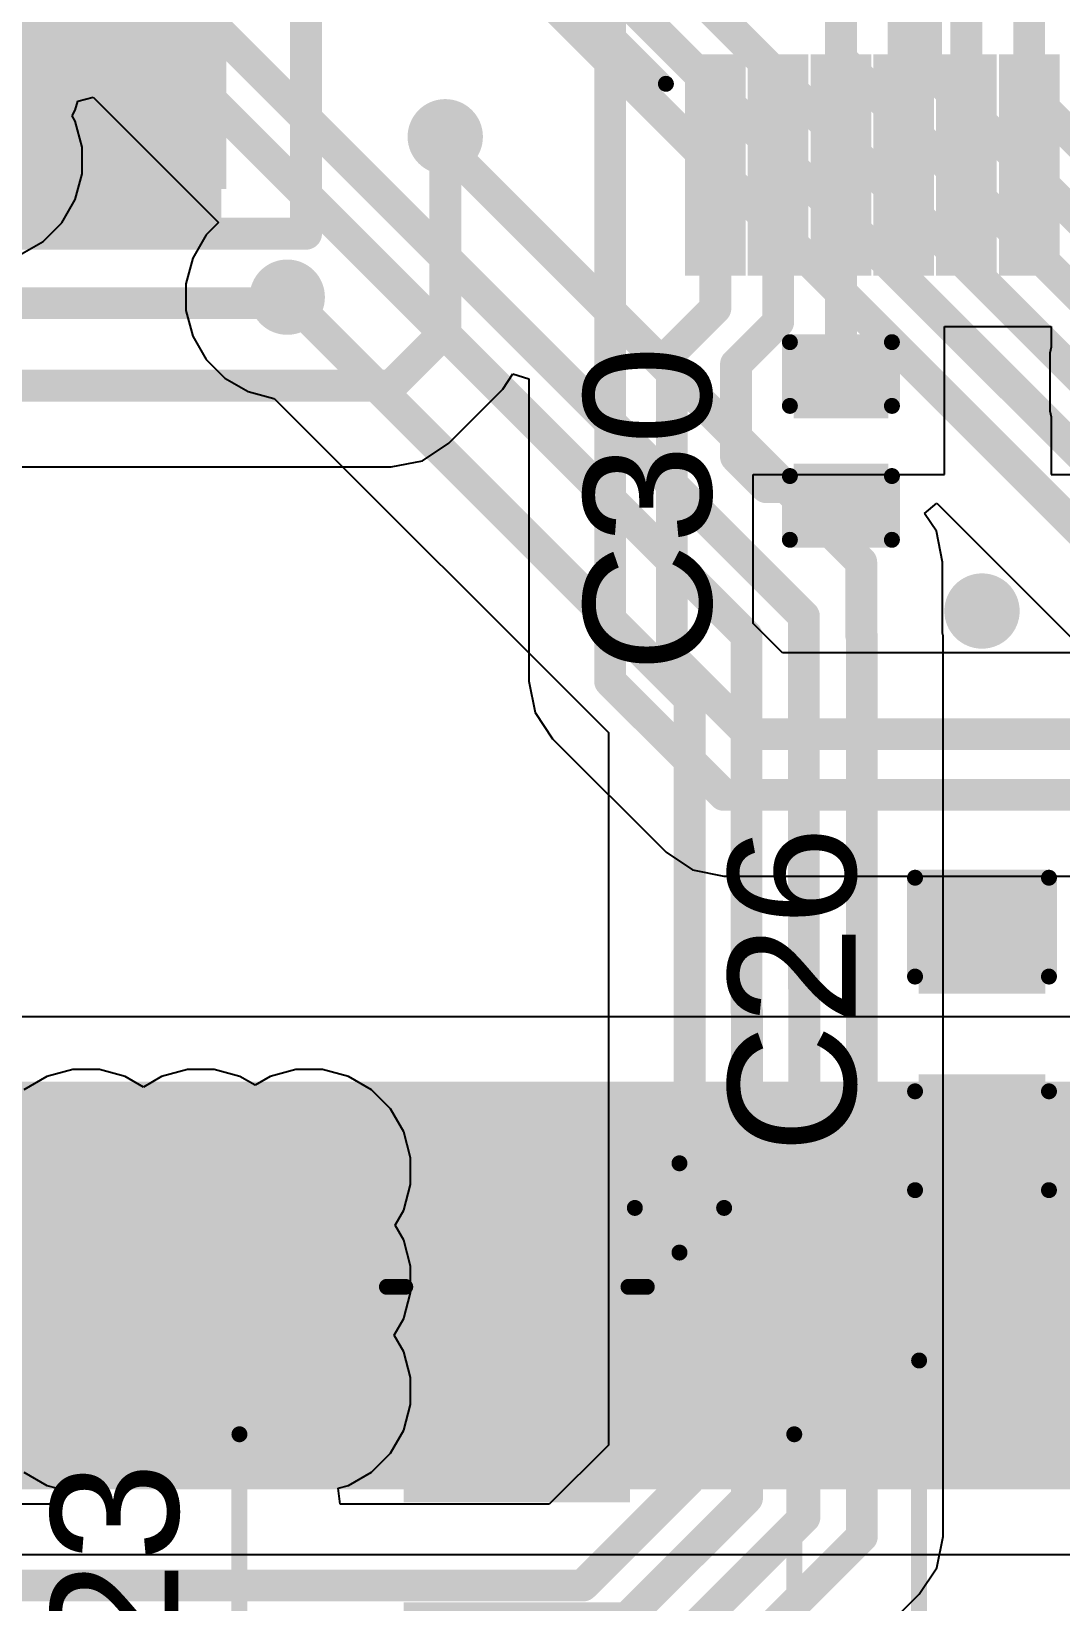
# Model space of a CAD drawing. Header units: millimetres. Extents: x 0 to 214, y 0 to 214.
# Drawn here: x 3.5639 to 3.8866, y 1.8249 to 2.3175 of the extents above; entities that cross this region are included whole.
import ezdxf

# ---------------------------------------------------------------- set-up
doc = ezdxf.new("R2010")
doc.units = ezdxf.units.MM
doc.header["$MEASUREMENT"] = 0
for name, color, linetype in [('BottomLayer', 5, 'Continuous'), ('TopLayer', 1, 'Continuous'), ('TopOverlay', 2, 'Continuous'), ('TopPaste', 8, 'Continuous'), ('TopSolder', 216, 'Continuous'), ('ViaHoleLayer', 16, 'Continuous')]:
    doc.layers.add(name, color=color, linetype=linetype)
doc.styles.add('Arial', font='', dxfattribs={"height": 0.2})
doc.styles.get('Arial').set_extended_font_data('Arial')

# ---------------------------------------------------------------- blocks, each defined once
blk = doc.blocks.new('I___0805_7')
at = {"layer": 'TopLayer'}
for points in [[(-0.06299205, 0.02598425), (-0.01574795, 0.02598425), (-0.01574795, -0.02598425), (-0.06299205, -0.02598425)], [(0.01574815, 0.02598425), (0.06299225, 0.02598425), (0.06299225, -0.02598425), (0.01574815, -0.02598425)]]:
    blk.add_hatch(color=1, dxfattribs=at).paths.add_polyline_path(points)
at = {"layer": 'TopPaste'}
for points in [[(-0.06299205, 0.02598425), (-0.01574795, 0.02598425), (-0.01574795, -0.02598425), (-0.06299205, -0.02598425)], [(0.01574815, 0.02598425), (0.06299225, 0.02598425), (0.06299225, -0.02598425), (0.01574815, -0.02598425)]]:
    blk.add_hatch(color=8, dxfattribs=at).paths.add_polyline_path(points)
at = {"layer": 'TopSolder'}
for points in [[(-0.06699205, 0.02998425), (-0.01174795, 0.02998425), (-0.01174795, -0.02998425), (-0.06699205, -0.02998425)], [(0.01174815, 0.02998425), (0.06699225, 0.02998425), (0.06699225, -0.02998425), (0.01174815, -0.02998425)]]:
    blk.add_hatch(color=216, dxfattribs=at).paths.add_polyline_path(points)
at = {"layer": 'TopOverlay', "const_width": 0.005}
for points in [[(-0.01, 0.027), (0.01, 0.027)], [(-0.01, -0.027), (0.01, -0.027)]]:
    blk.add_lwpolyline(points, dxfattribs=at)
at = {"layer": 'TopOverlay', "const_width": 0.0025}
for points in [[(-0.01125, 0.027, 1), (-0.00875, 0.027, 1)], [(0.00875, 0.027, 1), (0.01125, 0.027, 1)], [(-0.01125, -0.027, 1), (-0.00875, -0.027, 1)], [(0.00875, -0.027, 1), (0.01125, -0.027, 1)]]:
    blk.add_lwpolyline(points, format="xyb", close=True, dxfattribs=at)
blk = doc.blocks.new('C___0402_18')
at = {"layer": 'TopLayer'}
for points in [[(-0.0275, -0.0125), (-0.0275, 0.0125), (-0.009500000000000003, 0.0125), (-0.009499999999999996, -0.0125)], [(0.009500000000000003, -0.0125), (0.009499999999999996, 0.0125), (0.0275, 0.0125), (0.0275, -0.0125)]]:
    blk.add_hatch(color=1, dxfattribs=at).paths.add_polyline_path(points)
at = {"layer": 'TopPaste'}
for points in [[(-0.0275, -0.0125), (-0.0275, 0.0125), (-0.009500000000000003, 0.0125), (-0.009499999999999996, -0.0125)], [(0.009500000000000003, -0.0125), (0.009499999999999996, 0.0125), (0.0275, 0.0125), (0.0275, -0.0125)]]:
    blk.add_hatch(color=8, dxfattribs=at).paths.add_polyline_path(points)
at = {"layer": 'TopSolder'}
for points in [[(-0.0298622, -0.0148622), (-0.0298622, 0.0148622), (-0.007137800000000003, 0.0148622), (-0.007137799999999997, -0.0148622)], [(0.007137800000000003, -0.0148622), (0.007137799999999997, 0.0148622), (0.0298622, 0.0148622), (0.0298622, -0.0148622)]]:
    blk.add_hatch(color=216, dxfattribs=at).paths.add_polyline_path(points)
at = {"layer": 'TopOverlay', "const_width": 0.005}
for points in [[(-0.031, -0.016), (-0.031, 0.016)], [(-0.011, 0.016), (-0.031, 0.016)], [(0.031, 0.016), (0.011, 0.016)], [(0.031, -0.016), (0.031, 0.016)], [(-0.011, -0.016), (-0.031, -0.016)], [(0.031, -0.016), (0.011, -0.016)]]:
    blk.add_lwpolyline(points, dxfattribs=at)
at = {"layer": 'TopOverlay', "const_width": 0.0025}
for points in [[(-0.03225, 0.016, 1), (-0.02975, 0.016, 1)], [(-0.03225, 0.016, 1), (-0.02975, 0.016, 1)], [(-0.01225, 0.016, 1), (-0.00975, 0.016, 1)], [(0.00975, 0.016, 1), (0.01225, 0.016, 1)], [(0.02975, 0.016, 1), (0.03225, 0.016, 1)], [(0.02975, 0.016, 1), (0.03225, 0.016, 1)], [(-0.03225, -0.016, 1), (-0.02975, -0.016, 1)], [(-0.03225, -0.016, 1), (-0.02975, -0.016, 1)], [(-0.01225, -0.016, 1), (-0.00975, -0.016, 1)], [(0.00975, -0.016, 1), (0.01225, -0.016, 1)], [(0.02975, -0.016, 1), (0.03225, -0.016, 1)], [(0.02975, -0.016, 1), (0.03225, -0.016, 1)]]:
    blk.add_lwpolyline(points, format="xyb", close=True, dxfattribs=at)
blk = doc.blocks.new('LQFP_144_20_20__126')
at = {"layer": 'TopLayer'}
for points in [[(-0.35, -0.45118105), (-0.35, -0.38976375), (-0.3389764, -0.38976375), (-0.3389764, -0.45118105)], [(-0.3303149, -0.45118105), (-0.3303149, -0.38976375), (-0.3192913, -0.38976375), (-0.3192913, -0.45118105)], [(-0.3106299, -0.45118105), (-0.3106299, -0.38976375), (-0.2996063, -0.38976375), (-0.2996063, -0.45118105)], [(-0.2909449, -0.45118105), (-0.2909449, -0.38976375), (-0.2799213, -0.38976375), (-0.2799213, -0.45118105)], [(-0.2712598, -0.45118105), (-0.2712598, -0.38976375), (-0.2602362, -0.38976375), (-0.2602362, -0.45118105)], [(-0.2515748, -0.45118105), (-0.2515748, -0.38976375), (-0.2405512, -0.38976375), (-0.2405512, -0.45118105)]]:
    blk.add_hatch(color=1, dxfattribs=at).paths.add_polyline_path(points)
at = {"layer": 'TopPaste'}
for points in [[(-0.35, -0.45118105), (-0.35, -0.38976375), (-0.3389764, -0.38976375), (-0.3389764, -0.45118105)], [(-0.3303149, -0.45118105), (-0.3303149, -0.38976375), (-0.3192913, -0.38976375), (-0.3192913, -0.45118105)], [(-0.3106299, -0.45118105), (-0.3106299, -0.38976375), (-0.2996063, -0.38976375), (-0.2996063, -0.45118105)], [(-0.2909449, -0.45118105), (-0.2909449, -0.38976375), (-0.2799213, -0.38976375), (-0.2799213, -0.45118105)], [(-0.2712598, -0.45118105), (-0.2712598, -0.38976375), (-0.2602362, -0.38976375), (-0.2602362, -0.45118105)], [(-0.2515748, -0.45118105), (-0.2515748, -0.38976375), (-0.2405512, -0.38976375), (-0.2405512, -0.45118105)]]:
    blk.add_hatch(color=8, dxfattribs=at).paths.add_polyline_path(points)
at = {"layer": 'TopSolder'}
for points in [[(-0.354, -0.45518105), (-0.354, -0.38576375), (-0.3349764, -0.38576375), (-0.3349764, -0.45518105)], [(-0.3343149, -0.45518105), (-0.3343149, -0.38576375), (-0.3152913, -0.38576375), (-0.3152913, -0.45518105)], [(-0.3146299, -0.45518105), (-0.3146299, -0.38576375), (-0.2956063, -0.38576375), (-0.2956063, -0.45518105)], [(-0.2949449, -0.45518105), (-0.2949449, -0.38576375), (-0.2759213, -0.38576375), (-0.2759213, -0.45518105)], [(-0.2752598, -0.45518105), (-0.2752598, -0.38576375), (-0.2562362, -0.38576375), (-0.2562362, -0.45518105)], [(-0.2555748, -0.45518105), (-0.2555748, -0.38576375), (-0.2365512, -0.38576375), (-0.2365512, -0.45518105)]]:
    blk.add_hatch(color=216, dxfattribs=at).paths.add_polyline_path(points)
at = {"layer": 'TopOverlay', "const_width": 0.005}
blk.add_lwpolyline([(-0.395, -0.36), (-0.36, -0.395)], dxfattribs=at)
at = {"layer": 'TopOverlay', "const_width": 0.0025}
blk.add_lwpolyline([(-0.36125, -0.395, 1), (-0.35875, -0.395, 1)], format="xyb", close=True, dxfattribs=at)
blk = doc.blocks.new('SOT_223_334')
at = {"layer": 'TopLayer'}
for points in [[(-0.0639764, 0.15649605), (0.0639764, 0.15649605), (0.0639764, 0.07185035), (-0.0639764, 0.07185035)], [(-0.109252, -0.07185035), (-0.0718504, -0.07185035), (-0.0718504, -0.15649605), (-0.109252, -0.15649605)], [(-0.0187008, -0.07185035), (0.0187008, -0.07185035), (0.0187008, -0.15649605), (-0.0187008, -0.15649605)], [(0.0718504, -0.07185035), (0.109252, -0.07185035), (0.109252, -0.15649605), (0.0718504, -0.15649605)]]:
    blk.add_hatch(color=1, dxfattribs=at).paths.add_polyline_path(points)
at = {"layer": 'TopPaste'}
for points in [[(-0.0639764, 0.15649605), (0.0639764, 0.15649605), (0.0639764, 0.07185035), (-0.0639764, 0.07185035)], [(-0.109252, -0.07185035), (-0.0718504, -0.07185035), (-0.0718504, -0.15649605), (-0.109252, -0.15649605)], [(-0.0187008, -0.07185035), (0.0187008, -0.07185035), (0.0187008, -0.15649605), (-0.0187008, -0.15649605)], [(0.0718504, -0.07185035), (0.109252, -0.07185035), (0.109252, -0.15649605), (0.0718504, -0.15649605)]]:
    blk.add_hatch(color=8, dxfattribs=at).paths.add_polyline_path(points)
at = {"layer": 'TopSolder'}
for points in [[(-0.0679764, 0.16049605), (0.0679764, 0.16049605), (0.0679764, 0.06785035), (-0.0679764, 0.06785035)], [(-0.113252, -0.06785035), (-0.0678504, -0.06785035), (-0.0678504, -0.16049605), (-0.113252, -0.16049605)], [(-0.0227008, -0.06785035), (0.0227008, -0.06785035), (0.0227008, -0.16049605), (-0.0227008, -0.16049605)], [(0.0678504, -0.06785035), (0.113252, -0.06785035), (0.113252, -0.16049605), (0.0678504, -0.16049605)]]:
    blk.add_hatch(color=216, dxfattribs=at).paths.add_polyline_path(points)
at = {"layer": 'TopOverlay', "const_width": 0.005}
for points in [[(-0.129, 0.069), (-0.073, 0.069)], [(-0.129, -0.075), (-0.129, 0.069)], [(0.073, 0.069), (0.13, 0.069)], [(0.13, -0.075), (0.13, 0.069)], [(-0.129, -0.075), (-0.119, -0.075)], [(-0.066, -0.075), (-0.029, -0.075)], [(0.024, -0.076), (0.062, -0.076)], [(0.115, -0.075), (0.13, -0.075)]]:
    blk.add_lwpolyline(points, dxfattribs=at)
at = {"layer": 'TopOverlay'}
for points, const_width in [([(-0.13025, 0.069, 1), (-0.12775, 0.069, 1)], 0.0025), ([(-0.13025, 0.069, 1), (-0.12775, 0.069, 1)], 0.0025), ([(-0.07425, 0.069, 1), (-0.07175, 0.069, 1)], 0.0025), ([(0.07175, 0.069, 1), (0.07425, 0.069, 1)], 0.0025), ([(0.12875, 0.069, 1), (0.13125, 0.069, 1)], 0.0025), ([(0.12875, 0.069, 1), (0.13125, 0.069, 1)], 0.0025), ([(-0.13025, -0.075, 1), (-0.12775, -0.075, 1)], 0.0025), ([(-0.13025, -0.075, 1), (-0.12775, -0.075, 1)], 0.0025), ([(-0.12025, -0.075, 1), (-0.11775, -0.075, 1)], 0.0025), ([(-0.06725, -0.075, 1), (-0.06475, -0.075, 1)], 0.0025), ([(-0.03025, -0.075, 1), (-0.02775, -0.075, 1)], 0.0025), ([(0.02275, -0.076, 1), (0.02525, -0.076, 1)], 0.0025), ([(0.06075, -0.076, 1), (0.06325, -0.076, 1)], 0.0025), ([(0.11375, -0.075, 1), (0.11625, -0.075, 1)], 0.0025), ([(0.12875, -0.075, 1), (0.13125, -0.075, 1)], 0.0025), ([(0.12875, -0.075, 1), (0.13125, -0.075, 1)], 0.0025), ([(-0.1221005, -0.111, 1), (-0.1418995, -0.111, 1)], 0.015748), ([(-0.1458365, -0.111, 1), (-0.1379625, -0.111, 1)], 0.007874), ([(-0.1260375, -0.111, 1), (-0.1181635, -0.111, 1)], 0.007874)]:
    blk.add_lwpolyline(points, format="xyb", close=True, dxfattribs=dict(at, const_width=const_width))
blk = doc.blocks.new('C__0603_342')
at = {"layer": 'TopLayer'}
for points in [[(-0.015, 0.0175), (-0.015, -0.0175), (-0.045, -0.0175), (-0.045, 0.0175)], [(0.045, 0.0175), (0.045, -0.0175), (0.015, -0.0175), (0.015, 0.0175)]]:
    blk.add_hatch(color=1, dxfattribs=at).paths.add_polyline_path(points)
at = {"layer": 'TopPaste'}
for points in [[(-0.015, 0.0175), (-0.015, -0.0175), (-0.045, -0.0175), (-0.045, 0.0175)], [(0.045, 0.0175), (0.045, -0.0175), (0.015, -0.0175), (0.015, 0.0175)]]:
    blk.add_hatch(color=8, dxfattribs=at).paths.add_polyline_path(points)
at = {"layer": 'TopSolder'}
for points in [[(-0.0126378, 0.0198622), (-0.0126378, -0.0198622), (-0.0473622, -0.0198622), (-0.0473622, 0.0198622)], [(0.0473622, 0.0198622), (0.0473622, -0.0198622), (0.0126378, -0.0198622), (0.0126378, 0.0198622)]]:
    blk.add_hatch(color=216, dxfattribs=at).paths.add_polyline_path(points)
at = {"layer": 'TopOverlay', "const_width": 0.005}
for points in [[(-0.049, 0.021), (-0.049, -0.021)], [(-0.049, 0.021), (-0.018, 0.021)], [(0.018, 0.021), (0.049, 0.021)], [(0.049, 0.021), (0.049, -0.021)], [(-0.049, -0.021), (-0.018, -0.021)], [(0.018, -0.021), (0.049, -0.021)]]:
    blk.add_lwpolyline(points, dxfattribs=at)
at = {"layer": 'TopOverlay', "const_width": 0.0025}
for points in [[(-0.05025, 0.021, 1), (-0.04775, 0.021, 1)], [(-0.05025, 0.021, 1), (-0.04775, 0.021, 1)], [(-0.01925, 0.021, 1), (-0.01675, 0.021, 1)], [(0.01675, 0.021, 1), (0.01925, 0.021, 1)], [(0.04775, 0.021, 1), (0.05025, 0.021, 1)], [(0.04775, 0.021, 1), (0.05025, 0.021, 1)], [(-0.05025, -0.021, 1), (-0.04775, -0.021, 1)], [(-0.05025, -0.021, 1), (-0.04775, -0.021, 1)], [(-0.01925, -0.021, 1), (-0.01675, -0.021, 1)], [(0.01675, -0.021, 1), (0.01925, -0.021, 1)], [(0.04775, -0.021, 1), (0.05025, -0.021, 1)], [(0.04775, -0.021, 1), (0.05025, -0.021, 1)]]:
    blk.add_lwpolyline(points, format="xyb", close=True, dxfattribs=at)
blk = doc.blocks.new('RVT1E100M0405__343')
at = {"layer": 'TopLayer'}
for points in [[(-0.1220472, 0.03149605), (-0.019685, 0.03149605), (-0.019685, -0.03149605), (-0.1220472, -0.03149605)], [(0.0196851, 0.03149605), (0.1220473, 0.03149605), (0.1220473, -0.03149605), (0.0196851, -0.03149605)]]:
    blk.add_hatch(color=1, dxfattribs=at).paths.add_polyline_path(points)
at = {"layer": 'TopPaste'}
for points in [[(-0.1220472, 0.03149605), (-0.019685, 0.03149605), (-0.019685, -0.03149605), (-0.1220472, -0.03149605)], [(0.0196851, 0.03149605), (0.1220473, 0.03149605), (0.1220473, -0.03149605), (0.0196851, -0.03149605)]]:
    blk.add_hatch(color=8, dxfattribs=at).paths.add_polyline_path(points)
at = {"layer": 'TopSolder'}
for points in [[(-0.1260472, 0.03549605), (-0.015685, 0.03549605), (-0.015685, -0.03549605), (-0.1260472, -0.03549605)], [(0.0156851, 0.03549605), (0.1260473, 0.03549605), (0.1260473, -0.03549605), (0.0156851, -0.03549605)]]:
    blk.add_hatch(color=216, dxfattribs=at).paths.add_polyline_path(points)
at = {"layer": 'TopOverlay', "const_width": 0.005}
for points in [[(-0.08325, 0.04075), (-0.037, 0.087)], [(0.085, 0.087), (-0.037, 0.087)], [(0.085, 0.039), (0.085, 0.087)], [(-0.108, 0.037), (-0.108, 0.065)], [(-0.094, 0.051), (-0.122, 0.051)], [(-0.08325, 0.035), (-0.08325, 0.04075)], [(-0.08325, -0.04075), (-0.08325, -0.035)], [(-0.037, -0.087), (-0.08325, -0.04075)], [(0.085, -0.087), (0.085, -0.039)], [(0.085, -0.087), (-0.037, -0.087)]]:
    blk.add_lwpolyline(points, dxfattribs=at)
at = {"layer": 'TopOverlay', "const_width": 0.0025}
for points in [[(-0.03825, 0.087, 1), (-0.03575, 0.087, 1)], [(-0.03825, 0.087, 1), (-0.03575, 0.087, 1)], [(0.08375, 0.087, 1), (0.08625, 0.087, 1)], [(0.08375, 0.087, 1), (0.08625, 0.087, 1)], [(-0.10925, 0.065, 1), (-0.10675, 0.065, 1)], [(-0.12325, 0.051, 1), (-0.12075, 0.051, 1)], [(-0.09525, 0.051, 1), (-0.09275, 0.051, 1)], [(-0.10925, 0.037, 1), (-0.10675, 0.037, 1)], [(-0.0845, 0.04075, 1), (-0.082, 0.04075, 1)], [(-0.0845, 0.04075, 1), (-0.082, 0.04075, 1)], [(0.08375, 0.039, 1), (0.08625, 0.039, 1)], [(-0.0845, 0.035, 1), (-0.082, 0.035, 1)], [(-0.0845, -0.035, 1), (-0.082, -0.035, 1)], [(-0.0845, -0.04075, 1), (-0.082, -0.04075, 1)], [(-0.0845, -0.04075, 1), (-0.082, -0.04075, 1)], [(0.08375, -0.039, 1), (0.08625, -0.039, 1)], [(-0.03825, -0.087, 1), (-0.03575, -0.087, 1)], [(-0.03825, -0.087, 1), (-0.03575, -0.087, 1)], [(0.08375, -0.087, 1), (0.08625, -0.087, 1)], [(0.08375, -0.087, 1), (0.08625, -0.087, 1)]]:
    blk.add_lwpolyline(points, format="xyb", close=True, dxfattribs=at)

msp = doc.modelspace()

# ---------------------------------------------------------------- hatches: boundary and pattern name
at = {"layer": 'BottomLayer'}
h = msp.add_hatch(color=5, dxfattribs=at)
edge = h.paths.add_edge_path()
edge.add_arc((3.6936656, 2.2844248), 0.011811, 0, 360)
h = msp.add_hatch(color=5, dxfattribs=at)
edge = h.paths.add_edge_path()
edge.add_arc((3.644108, 2.234108), 0.011811, 0, 360)
h = msp.add_hatch(color=5, dxfattribs=at)
edge = h.paths.add_edge_path()
edge.add_arc((3.862, 2.1356578), 0.011811, 0, 360)
h = msp.add_hatch(color=5, dxfattribs=at)
edge = h.paths.add_edge_path()
edge.add_arc((3.581, 1.96), 0.011811, 0, 360)
h = msp.add_hatch(color=5, dxfattribs=at)
edge = h.paths.add_edge_path()
edge.add_arc((3.6169993, 1.96), 0.011811, 0, 360)
h = msp.add_hatch(color=5, dxfattribs=at)
edge = h.paths.add_edge_path()
edge.add_arc((3.651, 1.96), 0.011811, 0, 360)
h = msp.add_hatch(color=5, dxfattribs=at)
edge = h.paths.add_edge_path()
edge.add_arc((3.581, 1.926), 0.011811, 0, 360)
h = msp.add_hatch(color=5, dxfattribs=at)
edge = h.paths.add_edge_path()
edge.add_arc((3.6169993, 1.926), 0.011811, 0, 360)
h = msp.add_hatch(color=5, dxfattribs=at)
edge = h.paths.add_edge_path()
edge.add_arc((3.651, 1.926), 0.011811, 0, 360)
h = msp.add_hatch(color=5, dxfattribs=at)
edge = h.paths.add_edge_path()
edge.add_arc((3.581, 1.891), 0.011811, 0, 360)
h = msp.add_hatch(color=5, dxfattribs=at)
edge = h.paths.add_edge_path()
edge.add_arc((3.6169993, 1.891), 0.011811, 0, 360)
h = msp.add_hatch(color=5, dxfattribs=at)
edge = h.paths.add_edge_path()
edge.add_arc((3.651, 1.891), 0.011811, 0, 360)
at = {"layer": 'TopLayer'}
for points in [[(3.494, 2.258649), (3.6234506, 2.258649), (3.6234506, 2.322407), (3.494, 2.322407)], [(3.545, 1.8601128), (4.035254, 1.8601128), (4.035254, 1.988), (3.545, 1.988)]]:
    msp.add_hatch(color=1, dxfattribs=at).paths.add_polyline_path(points)
h = msp.add_hatch(color=1, dxfattribs=at)
edge = h.paths.add_edge_path()
edge.add_arc((3.6936656, 2.2844248), 0.011811, 0, 360)
h = msp.add_hatch(color=1, dxfattribs=at)
edge = h.paths.add_edge_path()
edge.add_arc((3.644108, 2.234108), 0.011811, 0, 360)
h = msp.add_hatch(color=1, dxfattribs=at)
edge = h.paths.add_edge_path()
edge.add_arc((3.862, 2.1356578), 0.011811, 0, 360)
h = msp.add_hatch(color=1, dxfattribs=at)
edge = h.paths.add_edge_path()
edge.add_arc((3.581, 1.96), 0.011811, 0, 360)
h = msp.add_hatch(color=1, dxfattribs=at)
edge = h.paths.add_edge_path()
edge.add_arc((3.6169993, 1.96), 0.011811, 0, 360)
h = msp.add_hatch(color=1, dxfattribs=at)
edge = h.paths.add_edge_path()
edge.add_arc((3.651, 1.96), 0.011811, 0, 360)
h = msp.add_hatch(color=1, dxfattribs=at)
edge = h.paths.add_edge_path()
edge.add_arc((3.581, 1.926), 0.011811, 0, 360)
h = msp.add_hatch(color=1, dxfattribs=at)
edge = h.paths.add_edge_path()
edge.add_arc((3.6169993, 1.926), 0.011811, 0, 360)
h = msp.add_hatch(color=1, dxfattribs=at)
edge = h.paths.add_edge_path()
edge.add_arc((3.651, 1.926), 0.011811, 0, 360)
h = msp.add_hatch(color=1, dxfattribs=at)
edge = h.paths.add_edge_path()
edge.add_arc((3.581, 1.891), 0.011811, 0, 360)
h = msp.add_hatch(color=1, dxfattribs=at)
edge = h.paths.add_edge_path()
edge.add_arc((3.6169993, 1.891), 0.011811, 0, 360)
h = msp.add_hatch(color=1, dxfattribs=at)
edge = h.paths.add_edge_path()
edge.add_arc((3.651, 1.891), 0.011811, 0, 360)
at = {"layer": 'ViaHoleLayer'}
h = msp.add_hatch(color=16, dxfattribs=at)
edge = h.paths.add_edge_path()
edge.add_arc((3.6936656, 2.2844248), 0.0059055, 0, 360)
h = msp.add_hatch(color=16, dxfattribs=at)
edge = h.paths.add_edge_path()
edge.add_arc((3.644108, 2.234108), 0.0059055, 0, 360)
h = msp.add_hatch(color=16, dxfattribs=at)
edge = h.paths.add_edge_path()
edge.add_arc((3.862, 2.1356578), 0.0059055, 0, 360)
h = msp.add_hatch(color=16, dxfattribs=at)
edge = h.paths.add_edge_path()
edge.add_arc((3.581, 1.96), 0.0059055, 0, 360)
h = msp.add_hatch(color=16, dxfattribs=at)
edge = h.paths.add_edge_path()
edge.add_arc((3.6169993, 1.96), 0.0059055, 0, 360)
h = msp.add_hatch(color=16, dxfattribs=at)
edge = h.paths.add_edge_path()
edge.add_arc((3.651, 1.96), 0.0059055, 0, 360)
h = msp.add_hatch(color=16, dxfattribs=at)
edge = h.paths.add_edge_path()
edge.add_arc((3.581, 1.926), 0.0059055, 0, 360)
h = msp.add_hatch(color=16, dxfattribs=at)
edge = h.paths.add_edge_path()
edge.add_arc((3.6169993, 1.926), 0.0059055, 0, 360)
h = msp.add_hatch(color=16, dxfattribs=at)
edge = h.paths.add_edge_path()
edge.add_arc((3.651, 1.926), 0.0059055, 0, 360)
h = msp.add_hatch(color=16, dxfattribs=at)
edge = h.paths.add_edge_path()
edge.add_arc((3.581, 1.891), 0.0059055, 0, 360)
h = msp.add_hatch(color=16, dxfattribs=at)
edge = h.paths.add_edge_path()
edge.add_arc((3.6169993, 1.891), 0.0059055, 0, 360)
h = msp.add_hatch(color=16, dxfattribs=at)
edge = h.paths.add_edge_path()
edge.add_arc((3.651, 1.891), 0.0059055, 0, 360)

# ---------------------------------------------------------------- linework, layer by layer
at = {"layer": 'BottomLayer'}
for p, q in [((3.5776431, 2.2927214), (3.5784031, 2.2955576)), ((3.5784031, 2.2955576), (3.5832327, 2.2968517)), ((3.5832327, 2.2968517), (3.6225485, 2.257536)), ((3.5766492, 2.291), (3.5776431, 2.2927214)), ((3.5776431, 2.2892786), (3.5766492, 2.291)), ((3.579811, 2.281188), (3.5776431, 2.2892786)), ((3.579811, 2.272812), (3.579811, 2.281188)), ((3.5776431, 2.2647214), (3.579811, 2.272812)), ((3.5734551, 2.2574676), (3.5776431, 2.2647214)), ((3.5675324, 2.2515449), (3.5734551, 2.2574676)), ((3.6225485, 2.257536), (3.6186529, 2.2536404)), ((3.5602786, 2.2473569), (3.5675324, 2.2515449)), ((3.6186529, 2.2536404), (3.6144649, 2.2463866)), ((3.6144649, 2.2463866), (3.612297, 2.238296)), ((3.612297, 2.238296), (3.612297, 2.22992)), ((3.612297, 2.22992), (3.6144649, 2.2218294)), ((3.6144649, 2.2218294), (3.6186529, 2.2145756)), ((3.6186529, 2.2145756), (3.6245756, 2.2086529)), ((3.6245756, 2.2086529), (3.6318294, 2.2044649)), ((3.6318294, 2.2044649), (3.63992, 2.202297)), ((3.63992, 2.202297), (3.6400565, 2.202297)), ((3.6400565, 2.202297), (3.7448109, 2.0975426)), ((3.8439496, 2.1662915), (3.8478334, 2.1694788)), ((3.8478334, 2.1694788), (3.9373777, 2.0799345)), ((3.847682, 2.1607056), (3.8439496, 2.1662915)), ((3.8496223, 2.1509511), (3.847682, 2.1607056)), ((3.8496223, 2.1286774), (3.8496223, 2.1509511)), ((3.8497905, 2.1278318), (3.8496223, 2.1286774)), ((3.8497905, 1.8453178), (3.8497905, 2.1278318)), ((3.7448109, 2.0975426), (3.7448109, 1.8740008)), ((3.576812, 1.991811), (3.5687214, 1.9896431)), ((3.585188, 1.991811), (3.576812, 1.991811)), ((3.5932786, 1.9896431), (3.585188, 1.991811)), ((3.6128113, 1.991811), (3.6047207, 1.9896431)), ((3.6211873, 1.991811), (3.6128113, 1.991811)), ((3.6292779, 1.9896431), (3.6211873, 1.991811)), ((3.646812, 1.991811), (3.6387214, 1.9896431)), ((3.655188, 1.991811), (3.646812, 1.991811)), ((3.6632786, 1.9896431), (3.655188, 1.991811)), ((3.5687214, 1.9896431), (3.5614676, 1.9854551)), ((3.5989997, 1.98634), (3.5932786, 1.9896431)), ((3.6047207, 1.9896431), (3.5989997, 1.98634)), ((3.6339997, 1.986917), (3.6292779, 1.9896431)), ((3.6387214, 1.9896431), (3.6339997, 1.986917)), ((3.6705324, 1.9854551), (3.6632786, 1.9896431)), ((3.6764551, 1.9795324), (3.6705324, 1.9854551)), ((3.6806431, 1.9722786), (3.6764551, 1.9795324)), ((3.682811, 1.964188), (3.6806431, 1.9722786)), ((3.682811, 1.955812), (3.682811, 1.964188)), ((3.6806431, 1.9477214), (3.682811, 1.955812)), ((3.6779172, 1.943), (3.6806431, 1.9477214)), ((3.6806431, 1.9382786), (3.6779172, 1.943)), ((3.682811, 1.930188), (3.6806431, 1.9382786)), ((3.682811, 1.921812), (3.682811, 1.930188)), ((3.6806431, 1.9137214), (3.682811, 1.921812)), ((3.6776285, 1.9085), (3.6806431, 1.9137214)), ((3.6806431, 1.9032786), (3.6776285, 1.9085)), ((3.682811, 1.895188), (3.6806431, 1.9032786)), ((3.682811, 1.886812), (3.682811, 1.895188)), ((3.6806431, 1.8787214), (3.682811, 1.886812)), ((3.6764551, 1.8714676), (3.6806431, 1.8787214)), ((3.7448109, 1.8740008), (3.7262999, 1.8554898)), ((3.6705324, 1.8655449), (3.6764551, 1.8714676)), ((3.5614676, 1.8655449), (3.5687214, 1.8613569)), ((3.6632786, 1.8613569), (3.6705324, 1.8655449)), ((3.5687214, 1.8613569), (3.5719574, 1.8604898)), ((3.5719574, 1.8604898), (3.5712991, 1.8554898)), ((3.6600426, 1.8604898), (3.6632786, 1.8613569)), ((3.6607009, 1.8554898), (3.6600426, 1.8604898)), ((3.5712991, 1.8554898), (2.2562188, 1.8554898)), ((3.7262999, 1.8554898), (3.6607009, 1.8554898)), ((3.8478502, 1.8355633), (3.8497905, 1.8453178)), ((3.8423247, 1.8272938), (3.8478502, 1.8355633)), ((3.7700069, 1.754976), (3.8423247, 1.8272938))]:
    msp.add_line(p, q, dxfattribs=at)
at = {"layer": 'BottomLayer', "const_width": 0.01}
for points in [[(3.8768046, 2.2979742), (3.8768046, 2.4444596)], [(3.8444901, 2.3062471), (3.8444901, 2.4142008)], [(3.6961593, 2.3812427), (3.9798675, 2.0975345)], [(3.817787, 2.3089086), (3.817787, 2.3767798)], [(3.6823602, 2.371), (3.9628675, 2.0904927)], [(3.757, 2.3444435), (3.9968674, 2.1045761)], [(3.5873351, 2.3287973), (3.6595661, 2.2565663)], [(3.6141461, 2.326028), (3.8061325, 2.1340416)], [(3.817787, 2.3089086), (4.0138675, 2.1128281)], [(3.8444901, 2.3062471), (4.0308676, 2.1198696)], [(3.8768046, 2.2979742), (4.0478675, 2.1269113)], [(3.6921622, 2.2829214), (3.8241325, 2.1509511)], [(3.6595661, 2.2565663), (3.6595662, 2.2565663)], [(3.6595662, 2.2565663), (3.7881325, 2.128)], [(3.6442008, 2.2342007), (3.7703007, 2.1081008)], [(3.8241325, 2.128), (3.8241325, 2.1509511)], [(3.8061325, 2.0178008), (3.8061325, 2.1340416)], [(3.7881325, 2.010345), (3.7881325, 2.128)], [(3.8241325, 2.128), (3.8243007, 2.1278318)], [(3.8243007, 1.8453178), (3.8243007, 2.1278318)], [(3.7703007, 1.8634426), (3.7703007, 2.1081008)], [(3.8061325, 2.0178008), (3.8063007, 2.0176326)], [(3.8063007, 1.8513594), (3.8063007, 2.0176326)], [(3.7881325, 2.010345), (3.7883007, 2.0101768)], [(3.7883007, 1.857401), (3.7883007, 2.0101768)], [(3.7368581, 1.83), (3.7703007, 1.8634426)], [(3.7418997, 1.811), (3.7883007, 1.857401)], [(3.7469413, 1.792), (3.8063007, 1.8513594)], [(3.7519829, 1.773), (3.8243007, 1.8453178)], [(1.7321033, 1.83), (3.7368581, 1.83)]]:
    msp.add_lwpolyline(points, dxfattribs=at)
at = {"layer": 'BottomLayer', "const_width": 0.005}
for points in [[(3.815287, 2.3089086, 1), (3.820287, 2.3089086, 1)], [(3.815287, 2.3089086, 1), (3.820287, 2.3089086, 1)], [(3.8419901, 2.3062471, 1), (3.8469901, 2.3062471, 1)], [(3.8419901, 2.3062471, 1), (3.8469901, 2.3062471, 1)], [(3.8743046, 2.2979742, 1), (3.8793046, 2.2979742, 1)], [(3.8743046, 2.2979742, 1), (3.8793046, 2.2979742, 1)], [(3.6896622, 2.2829214, 1), (3.6946622, 2.2829214, 1)], [(3.6570661, 2.2565663, 1), (3.6620661, 2.2565663, 1)], [(3.6570661, 2.2565663, 1), (3.6620661, 2.2565663, 1)], [(3.6570662, 2.2565663, 1), (3.6620662, 2.2565663, 1)], [(3.6570662, 2.2565663, 1), (3.6620662, 2.2565663, 1)], [(3.6417008, 2.2342007, 1), (3.6467008, 2.2342007, 1)], [(3.8216325, 2.1509511, 1), (3.8266325, 2.1509511, 1)], [(3.8216325, 2.1509511, 1), (3.8266325, 2.1509511, 1)], [(3.8036325, 2.1340416, 1), (3.8086325, 2.1340416, 1)], [(3.8036325, 2.1340416, 1), (3.8086325, 2.1340416, 1)], [(3.7856325, 2.128, 1), (3.7906325, 2.128, 1)], [(3.7856325, 2.128, 1), (3.7906325, 2.128, 1)], [(3.8216325, 2.128, 1), (3.8266325, 2.128, 1)], [(3.8216325, 2.128, 1), (3.8266325, 2.128, 1)], [(3.8218007, 2.1278318, 1), (3.8268007, 2.1278318, 1)], [(3.8218007, 2.1278318, 1), (3.8268007, 2.1278318, 1)], [(3.7678007, 2.1081008, 1), (3.7728007, 2.1081008, 1)], [(3.7678007, 2.1081008, 1), (3.7728007, 2.1081008, 1)], [(3.8036325, 2.0178008, 1), (3.8086325, 2.0178008, 1)], [(3.8036325, 2.0178008, 1), (3.8086325, 2.0178008, 1)], [(3.8038007, 2.0176326, 1), (3.8088007, 2.0176326, 1)], [(3.8038007, 2.0176326, 1), (3.8088007, 2.0176326, 1)], [(3.7856325, 2.010345, 1), (3.7906325, 2.010345, 1)], [(3.7856325, 2.010345, 1), (3.7906325, 2.010345, 1)], [(3.7858007, 2.0101768, 1), (3.7908007, 2.0101768, 1)], [(3.7858007, 2.0101768, 1), (3.7908007, 2.0101768, 1)], [(3.7678007, 1.8634426, 1), (3.7728007, 1.8634426, 1)], [(3.7678007, 1.8634426, 1), (3.7728007, 1.8634426, 1)], [(3.7858007, 1.857401, 1), (3.7908007, 1.857401, 1)], [(3.7858007, 1.857401, 1), (3.7908007, 1.857401, 1)], [(3.8038007, 1.8513594, 1), (3.8088007, 1.8513594, 1)], [(3.8038007, 1.8513594, 1), (3.8088007, 1.8513594, 1)], [(3.8218007, 1.8453178, 1), (3.8268007, 1.8453178, 1)], [(3.8218007, 1.8453178, 1), (3.8268007, 1.8453178, 1)], [(3.7343581, 1.83, 1), (3.7393581, 1.83, 1)], [(3.7343581, 1.83, 1), (3.7393581, 1.83, 1)]]:
    msp.add_lwpolyline(points, format="xyb", close=True, dxfattribs=at)
at = {"layer": 'TopLayer'}
for p, q in [((3.8502495, 2.1785), (3.8502495, 2.2248534)), ((3.8502495, 2.2248534), (3.8836747, 2.2248534)), ((3.8836747, 2.2248534), (3.8836747, 2.2184698)), ((3.8836747, 2.2184698), (3.8832829, 2.2165)), ((3.8832829, 2.2165), (3.8832829, 2.1985)), ((3.7116896, 2.2052609), (3.7148778, 2.2100323)), ((3.7148778, 2.2100323), (3.7198778, 2.2085156)), ((3.7198778, 2.2085156), (3.7198778, 2.1136324)), ((3.6947471, 2.1883184), (3.7116896, 2.2052609)), ((3.8832829, 2.1985), (3.8836747, 2.1965302)), ((3.8836747, 2.1965302), (3.8836747, 2.1785)), ((3.6864776, 2.1827929), (3.6947471, 2.1883184)), ((3.6767231, 2.1808526), (3.6864776, 2.1827929)), ((3.34569, 2.1808526), (3.6767231, 2.1808526)), ((3.7902167, 2.1317501), (3.7902167, 2.1785)), ((3.7902167, 2.1785), (3.8502495, 2.1785)), ((3.8836747, 2.1785), (3.9017049, 2.1785)), ((3.7994425, 2.1225243), (3.7902167, 2.1317501)), ((3.9689528, 2.1225243), (3.7994425, 2.1225243)), ((3.7198778, 2.1136324), (3.7218181, 2.1038779)), ((3.7218181, 2.1038779), (3.7273436, 2.0956084)), ((3.7273436, 2.0956084), (3.762976, 2.059976)), ((3.762976, 2.059976), (3.7712454, 2.0544505)), ((3.7712454, 2.0544505), (3.781, 2.0525102)), ((3.781, 2.0525102), (3.9763667, 2.0525102)), ((4.0139522, 2.0083918), (3.545, 2.0083918)), ((3.545, 1.839721), (3.9045866, 1.839721))]:
    msp.add_line(p, q, dxfattribs=at)
for points, const_width in [([(3.8768046, 2.275562), (3.8768046, 2.4444596)], 0.01), ([(3.8571196, 2.275562), (3.8571196, 2.3978852)], 0.01), ([(3.8374345, 2.275562), (3.8374345, 2.3570581)], 0.01), ([(3.8177495, 2.275562), (3.8177495, 2.3389018)], 0.01), ([(3.7453676, 2.1136324), (3.7453676, 2.3320344)], 0.01), ([(3.6936656, 2.2232849), (3.6936656, 2.2844248)], 0.01), ([(3.7783794, 2.230642), (3.7783794, 2.275562)], 0.01), ([(3.7980645, 2.2262855), (3.7980645, 2.275562)], 0.01), ([(3.8177495, 2.2075), (3.8177495, 2.275562)], 0.01), ([(3.3528146, 2.2322178), (3.6422178, 2.2322178)], 0.01), ([(3.6422178, 2.2322178), (3.644108, 2.234108)], 0.01), ([(3.7647269, 2.2169895), (3.7783794, 2.230642)], 0.01), ([(3.7848525, 2.2130735), (3.7980645, 2.2262855)], 0.01), ([(3.6767231, 2.2063424), (3.6936656, 2.2232849)], 0.01), ([(3.7647269, 2.1211919), (3.7647269, 2.2169895)], 0.01), ([(3.7848525, 2.1840269), (3.7848525, 2.2130735)], 0.01), ([(3.34569, 2.2063424), (3.6767231, 2.2063424)], 0.01), ([(3.7848525, 2.1840269), (3.7943794, 2.1745)], 0.01), ([(3.7943794, 2.1745), (3.8137495, 2.1745)], 0.01), ([(3.8137495, 2.1745), (3.8177495, 2.1705)], 0.01), ([(3.8177495, 2.1705), (3.8192495, 2.169)], 0.015), ([(3.8192495, 2.169), (3.8227495, 2.169)], 0.015), ([(3.8603503, 2.1353075), (3.862, 2.1336578)], 0.015), ([(3.862, 2.1336578), (3.8636497, 2.1353075)], 0.015), ([(3.7647269, 2.1211919), (3.7888843, 2.0970345)], 0.01), ([(3.7453676, 2.1136324), (3.781, 2.078)], 0.01), ([(3.7888843, 2.0970345), (3.991932, 2.0970345)], 0.01), ([(3.781, 2.078), (3.9869249, 2.078)], 0.01)]:
    msp.add_lwpolyline(points, dxfattribs=dict(at, const_width=const_width))
for points, const_width in [([(3.6911656, 2.2844248, 1), (3.6961656, 2.2844248, 1)], 0.005), ([(3.7758794, 2.275562, 1), (3.7808794, 2.275562, 1)], 0.005), ([(3.7955645, 2.275562, 1), (3.8005645, 2.275562, 1)], 0.005), ([(3.8152495, 2.275562, 1), (3.8202495, 2.275562, 1)], 0.005), ([(3.8152495, 2.275562, 1), (3.8202495, 2.275562, 1)], 0.005), ([(3.8349345, 2.275562, 1), (3.8399345, 2.275562, 1)], 0.005), ([(3.8546196, 2.275562, 1), (3.8596196, 2.275562, 1)], 0.005), ([(3.8743046, 2.275562, 1), (3.8793046, 2.275562, 1)], 0.005), ([(3.6397178, 2.2322178, 1), (3.6447178, 2.2322178, 1)], 0.005), ([(3.6397178, 2.2322178, 1), (3.6447178, 2.2322178, 1)], 0.005), ([(3.641608, 2.234108, 1), (3.646608, 2.234108, 1)], 0.005), ([(3.7758794, 2.230642, 1), (3.7808794, 2.230642, 1)], 0.005), ([(3.7758794, 2.230642, 1), (3.7808794, 2.230642, 1)], 0.005), ([(3.7955645, 2.2262855, 1), (3.8005645, 2.2262855, 1)], 0.005), ([(3.7955645, 2.2262855, 1), (3.8005645, 2.2262855, 1)], 0.005), ([(3.6911656, 2.2232849, 1), (3.6961656, 2.2232849, 1)], 0.005), ([(3.6911656, 2.2232849, 1), (3.6961656, 2.2232849, 1)], 0.005), ([(3.7622269, 2.2169895, 1), (3.7672269, 2.2169895, 1)], 0.005), ([(3.7622269, 2.2169895, 1), (3.7672269, 2.2169895, 1)], 0.005), ([(3.7823525, 2.2130735, 1), (3.7873525, 2.2130735, 1)], 0.005), ([(3.7823525, 2.2130735, 1), (3.7873525, 2.2130735, 1)], 0.005), ([(3.8152495, 2.2075, 1), (3.8202495, 2.2075, 1)], 0.005), ([(3.6742231, 2.2063424, 1), (3.6792231, 2.2063424, 1)], 0.005), ([(3.6742231, 2.2063424, 1), (3.6792231, 2.2063424, 1)], 0.005), ([(3.7823525, 2.1840269, 1), (3.7873525, 2.1840269, 1)], 0.005), ([(3.7823525, 2.1840269, 1), (3.7873525, 2.1840269, 1)], 0.005), ([(3.7918794, 2.1745, 1), (3.7968794, 2.1745, 1)], 0.005), ([(3.7918794, 2.1745, 1), (3.7968794, 2.1745, 1)], 0.005), ([(3.8112495, 2.1745, 1), (3.8162495, 2.1745, 1)], 0.005), ([(3.8112495, 2.1745, 1), (3.8162495, 2.1745, 1)], 0.005), ([(3.8139995, 2.1705, 1), (3.8214995, 2.1705, 1)], 0.0075), ([(3.8154995, 2.169, 1), (3.8229995, 2.169, 1)], 0.0075), ([(3.8154995, 2.169, 1), (3.8229995, 2.169, 1)], 0.0075), ([(3.8152495, 2.1705, 1), (3.8202495, 2.1705, 1)], 0.005), ([(3.8189995, 2.169, 1), (3.8264995, 2.169, 1)], 0.0075), ([(3.8566003, 2.1353075, 1), (3.8641003, 2.1353075, 1)], 0.0075), ([(3.8598997, 2.1353075, 1), (3.8673997, 2.1353075, 1)], 0.0075), ([(3.85825, 2.1336578, 1), (3.86575, 2.1336578, 1)], 0.0075), ([(3.85825, 2.1336578, 1), (3.86575, 2.1336578, 1)], 0.0075), ([(3.7622269, 2.1211919, 1), (3.7672269, 2.1211919, 1)], 0.005), ([(3.7622269, 2.1211919, 1), (3.7672269, 2.1211919, 1)], 0.005), ([(3.7428676, 2.1136324, 1), (3.7478676, 2.1136324, 1)], 0.005), ([(3.7428676, 2.1136324, 1), (3.7478676, 2.1136324, 1)], 0.005), ([(3.7863843, 2.0970345, 1), (3.7913843, 2.0970345, 1)], 0.005), ([(3.7863843, 2.0970345, 1), (3.7913843, 2.0970345, 1)], 0.005), ([(3.7785, 2.078, 1), (3.7835, 2.078, 1)], 0.005), ([(3.7785, 2.078, 1), (3.7835, 2.078, 1)], 0.005)]:
    msp.add_lwpolyline(points, format="xyb", close=True, dxfattribs=dict(at, const_width=const_width))
at = {"layer": 'TopOverlay', "const_width": 0.01}
for points in [[(3.65, 2.254), (3.65, 2.483)], [(3.558, 2.254), (3.65, 2.254)]]:
    msp.add_lwpolyline(points, dxfattribs=at)
at = {"layer": 'TopOverlay', "const_width": 0.005}
msp.add_lwpolyline([(3.6475, 2.254, 1), (3.6525, 2.254, 1)], format="xyb", close=True, dxfattribs=at)
msp.add_lwpolyline([(3.6475, 2.254, 1), (3.6525, 2.254, 1)], format="xyb", close=True, dxfattribs=at)

# ---------------------------------------------------------------- block references
for name, p in [('LQFP_144_20_20__126', (4.1228676, 2.6960344)), ('SOT_223_334', (3.9712776, 1.8315695))]:
    msp.add_blockref(name, p)
for name, p, rotation in [('I___0805_7', (3.595, 2.335), 90), ('C___0402_18', (3.8177495, 2.189), 270), ('C__0603_342', (3.862, 2.003), 90), ('RVT1E100M0405__343', (3.7161201, 1.8404278), 270)]:
    msp.add_blockref(name, p, dxfattribs=dict(rotation=rotation))

# ---------------------------------------------------------------- texts
at = {"layer": 'TopOverlay', "style": 'Arial'}
for s, p in [('C30', (3.7770592, 2.1163767)), ('C26', (3.8223892, 1.9655519)), ('C23', (3.6099719, 1.7660802))]:
    msp.add_text(s, height=0.04, rotation=90, dxfattribs=at).set_placement(p)

doc.saveas('drawing.dxf')
